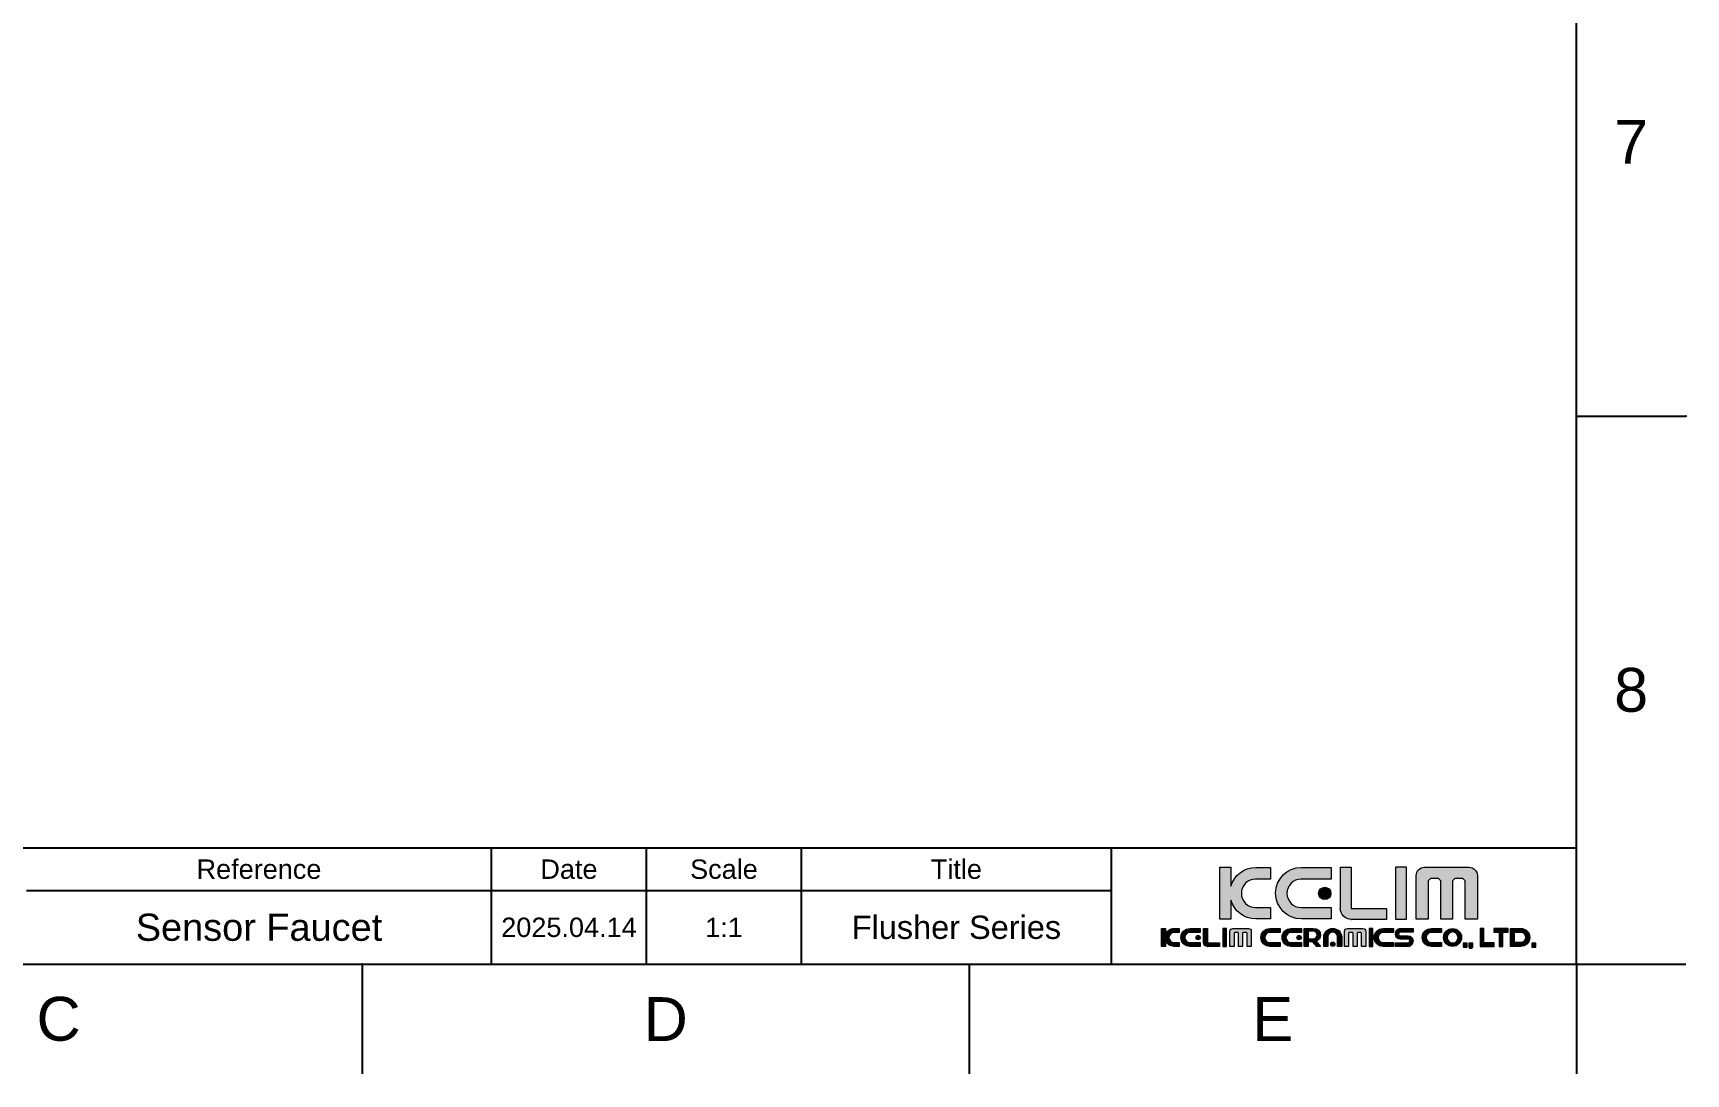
# Model space of a CAD drawing. Header units: millimetres. Extents: x 1613 to 2033, y 365 to 959.
# Drawn here: x 1820 to 2033.3, y 365.3 to 499.6 of the extents above; entities that cross this region are included whole.
import ezdxf

# ---------------------------------------------------------------- set-up
doc = ezdxf.new("R2010")
doc.units = ezdxf.units.MM
doc.header["$LTSCALE"] = 0.1
doc.layers.add('FORM', color=7, linetype='Continuous')
doc.layers.add('TEXT', color=2, linetype='Continuous')
doc.styles.get("Standard").update_dxf_attribs({"font": 'arial.ttf'})

msp = doc.modelspace()

# ---------------------------------------------------------------- hatches: boundary and pattern name
at = {"layer": 'TEXT'}
h = msp.add_hatch(color=2, dxfattribs=at)
h.dxf.hatch_style = 2
edge = h.paths.add_edge_path()
edge.add_spline(control_points=[(1979.65, 386.78), (1979.65, 386.78), (1977.72, 386.78), (1977.72, 386.78), (1976.706, 386.78), (1975.888, 387.598), (1975.888, 388.61), (1975.888, 389.625), (1976.706, 390.443), (1977.72, 390.443), (1977.72, 390.443), (1979.65, 390.443), (1979.65, 390.443), (1979.65, 390.443), (1979.65, 391.956), (1979.65, 391.956), (1979.65, 391.956), (1977.743, 391.956), (1977.743, 391.956), (1976.216, 391.956), (1974.936, 390.934), (1974.545, 389.534), (1974.545, 389.534), (1974.545, 392.004), (1974.545, 392.004), (1974.545, 392.004), (1973.133, 392.004), (1973.133, 392.004), (1973.133, 392.004), (1973.133, 385.266), (1973.133, 385.266), (1973.133, 385.266), (1974.545, 385.266), (1974.545, 385.266), (1974.545, 385.266), (1974.545, 387.738), (1974.545, 387.738), (1974.936, 386.34), (1976.216, 385.313), (1977.743, 385.313), (1977.743, 385.313), (1979.65, 385.313), (1979.65, 385.313), (1979.65, 385.313), (1979.65, 386.78), (1979.65, 386.78)], knot_values=[0, 0, 0, 0, 1, 1, 1, 2, 2, 2, 3, 3, 3, 4, 4, 4, 5, 5, 5, 6, 6, 6, 7, 7, 7, 8, 8, 8, 9, 9, 9, 10, 10, 10, 11, 11, 11, 12, 12, 12, 13, 13, 13, 14, 14, 14, 15, 15, 15, 15], degree=3, periodic=0)
h = msp.add_hatch(color=256, dxfattribs=at)
h.dxf.hatch_style = 2
edge = h.paths.add_edge_path()
edge.add_spline(control_points=[(1983.632, 385.313), (1983.632, 385.313), (1987.472, 385.313), (1987.472, 385.313), (1987.472, 385.313), (1987.472, 386.78), (1987.472, 386.78), (1987.472, 386.78), (1983.608, 386.78), (1983.608, 386.78), (1982.595, 386.78), (1981.778, 387.598), (1981.778, 388.61), (1981.778, 389.625), (1982.595, 390.443), (1983.608, 390.443), (1983.608, 390.443), (1987.472, 390.443), (1987.472, 390.443), (1987.472, 390.443), (1987.472, 391.956), (1987.472, 391.956), (1987.472, 391.956), (1983.632, 391.956), (1983.632, 391.956), (1981.796, 391.956), (1980.311, 390.474), (1980.311, 388.635), (1980.311, 386.802), (1981.796, 385.313), (1983.632, 385.313)], knot_values=[0, 0, 0, 0, 1, 1, 1, 2, 2, 2, 3, 3, 3, 4, 4, 4, 5, 5, 5, 6, 6, 6, 7, 7, 7, 8, 8, 8, 9, 9, 9, 10, 10, 10, 10], degree=3, periodic=0)
h = msp.add_hatch(color=2, dxfattribs=at)
h.dxf.hatch_style = 2
edge = h.paths.add_edge_path()
edge.add_spline(control_points=[(1990.076, 385.262), (1990.076, 385.262), (1994.616, 385.262), (1994.616, 385.262), (1994.616, 385.262), (1994.616, 386.675), (1994.616, 386.675), (1994.616, 386.675), (1990.087, 386.675), (1990.087, 386.675), (1990.087, 386.675), (1990.081, 386.66), (1990.081, 386.66), (1990.081, 386.66), (1990.081, 392.004), (1990.081, 392.004), (1990.081, 392.004), (1988.667, 392.004), (1988.667, 392.004), (1988.667, 392.004), (1988.667, 386.675), (1988.667, 386.675), (1988.667, 386.675), (1988.662, 386.681), (1988.662, 386.681), (1988.662, 385.896), (1989.298, 385.256), (1990.087, 385.256), (1990.087, 385.256), (1990.076, 385.262), (1990.076, 385.262)], knot_values=[0, 0, 0, 0, 1, 1, 1, 2, 2, 2, 3, 3, 3, 4, 4, 4, 5, 5, 5, 6, 6, 6, 7, 7, 7, 8, 8, 8, 9, 9, 9, 10, 10, 10, 10], degree=3, periodic=0)
h = msp.add_hatch(color=2, dxfattribs=at)
h.dxf.hatch_style = 2
h.paths.add_polyline_path([(1997.206, 392.004), (1995.793, 392.004), (1995.793, 385.266), (1997.206, 385.266)])
h = msp.add_hatch(color=2, dxfattribs=at)
h.dxf.hatch_style = 2
edge = h.paths.add_edge_path()
edge.add_spline(control_points=[(2005.28, 391.972), (2005.28, 391.972), (1999.528, 391.972), (1999.528, 391.972), (1998.936, 391.972), (1998.457, 391.496), (1998.457, 390.909), (1998.457, 390.909), (1998.457, 385.277), (1998.457, 385.277), (1998.457, 385.277), (1999.985, 385.277), (1999.985, 385.277), (1999.985, 385.277), (1999.985, 390.211), (1999.985, 390.211), (1999.985, 390.211), (2000.303, 390.532), (2000.303, 390.532), (2000.303, 390.532), (2001.328, 390.532), (2001.328, 390.532), (2001.328, 390.532), (2001.647, 390.211), (2001.647, 390.211), (2001.647, 390.211), (2001.647, 385.277), (2001.647, 385.277), (2001.647, 385.277), (2003.124, 385.277), (2003.124, 385.277), (2003.124, 385.277), (2003.124, 390.211), (2003.124, 390.211), (2003.124, 390.211), (2003.447, 390.532), (2003.447, 390.532), (2003.447, 390.532), (2004.468, 390.532), (2004.468, 390.532), (2004.468, 390.532), (2004.785, 390.211), (2004.785, 390.211), (2004.785, 390.211), (2004.785, 385.277), (2004.785, 385.277), (2004.785, 385.277), (2006.351, 385.277), (2006.351, 385.277), (2006.351, 385.277), (2006.351, 390.909), (2006.351, 390.909), (2006.351, 391.496), (2005.87, 391.972), (2005.28, 391.972)], knot_values=[0, 0, 0, 0, 1, 1, 1, 2, 2, 2, 3, 3, 3, 4, 4, 4, 5, 5, 5, 6, 6, 6, 7, 7, 7, 8, 8, 8, 9, 9, 9, 10, 10, 10, 11, 11, 11, 12, 12, 12, 13, 13, 13, 14, 14, 14, 15, 15, 15, 16, 16, 16, 17, 17, 17, 18, 18, 18, 18], degree=3, periodic=0)
h = msp.add_hatch(color=2, dxfattribs=at)
h.dxf.hatch_style = 2
edge = h.paths.add_edge_path()
edge.add_spline(control_points=[(1985.854, 388.61), (1985.854, 388.169), (1986.21, 387.807), (1986.653, 387.807), (1987.095, 387.807), (1987.454, 388.169), (1987.454, 388.61), (1987.454, 389.054), (1987.095, 389.41), (1986.653, 389.41), (1986.21, 389.41), (1985.854, 389.054), (1985.854, 388.61)], knot_values=[0, 0, 0, 0, 1, 1, 1, 2, 2, 2, 3, 3, 3, 4, 4, 4, 4], degree=3, periodic=0)
h = msp.add_hatch(color=2, dxfattribs=at)
h.dxf.hatch_style = 2
edge = h.paths.add_edge_path()
edge.add_spline(control_points=[(1966.082, 383.235), (1966.082, 383.235), (1966.082, 384.099), (1966.082, 384.099), (1966.082, 384.099), (1965.59, 384.099), (1965.59, 384.099), (1965.59, 384.099), (1965.59, 381.75), (1965.59, 381.75), (1965.59, 381.75), (1966.082, 381.75), (1966.082, 381.75), (1966.082, 381.75), (1966.082, 382.615), (1966.082, 382.615), (1966.218, 382.126), (1966.664, 381.766), (1967.198, 381.766), (1967.198, 381.766), (1967.863, 381.766), (1967.863, 381.766), (1967.863, 381.766), (1967.863, 382.277), (1967.863, 382.277), (1967.863, 382.277), (1967.19, 382.277), (1967.19, 382.277), (1966.836, 382.277), (1966.551, 382.563), (1966.551, 382.915), (1966.551, 383.27), (1966.836, 383.555), (1967.19, 383.555), (1967.19, 383.555), (1967.863, 383.555), (1967.863, 383.555), (1967.863, 383.555), (1967.863, 384.083), (1967.863, 384.083), (1967.863, 384.083), (1967.198, 384.083), (1967.198, 384.083), (1966.664, 384.083), (1966.218, 383.724), (1966.082, 383.235)], knot_values=[0, 0, 0, 0, 1, 1, 1, 2, 2, 2, 3, 3, 3, 4, 4, 4, 5, 5, 5, 6, 6, 6, 7, 7, 7, 8, 8, 8, 9, 9, 9, 10, 10, 10, 11, 11, 11, 12, 12, 12, 13, 13, 13, 14, 14, 14, 15, 15, 15, 15], degree=3, periodic=0)
h = msp.add_hatch(color=2, dxfattribs=at)
h.dxf.hatch_style = 2
edge = h.paths.add_edge_path()
edge.add_spline(control_points=[(1968.093, 382.925), (1968.093, 382.286), (1968.611, 381.766), (1969.252, 381.766), (1969.252, 381.766), (1970.591, 381.766), (1970.591, 381.766), (1970.591, 381.766), (1970.591, 382.277), (1970.591, 382.277), (1970.591, 382.277), (1969.243, 382.277), (1969.243, 382.277), (1968.89, 382.277), (1968.605, 382.563), (1968.605, 382.915), (1968.605, 383.27), (1968.89, 383.555), (1969.243, 383.555), (1969.243, 383.555), (1970.591, 383.555), (1970.591, 383.555), (1970.591, 383.555), (1970.591, 384.083), (1970.591, 384.083), (1970.591, 384.083), (1969.252, 384.083), (1969.252, 384.083), (1968.611, 384.083), (1968.093, 383.566), (1968.093, 382.925)], knot_values=[0, 0, 0, 0, 1, 1, 1, 2, 2, 2, 3, 3, 3, 4, 4, 4, 5, 5, 5, 6, 6, 6, 7, 7, 7, 8, 8, 8, 9, 9, 9, 10, 10, 10, 10], degree=3, periodic=0)
h = msp.add_hatch(color=2, dxfattribs=at)
h.dxf.hatch_style = 2
edge = h.paths.add_edge_path()
edge.add_spline(control_points=[(1971.501, 382.236), (1971.501, 382.236), (1971.501, 384.099), (1971.501, 384.099), (1971.501, 384.099), (1971.008, 384.099), (1971.008, 384.099), (1971.008, 384.099), (1971.008, 382.241), (1971.008, 382.241), (1971.008, 382.241), (1971.006, 382.243), (1971.006, 382.243), (1971.006, 381.969), (1971.228, 381.746), (1971.503, 381.746), (1971.503, 381.746), (1971.499, 381.748), (1971.499, 381.748), (1971.499, 381.748), (1973.082, 381.748), (1973.082, 381.748), (1973.082, 381.748), (1973.082, 382.241), (1973.082, 382.241), (1973.082, 382.241), (1971.503, 382.241), (1971.503, 382.241), (1971.503, 382.241), (1971.501, 382.236), (1971.501, 382.236)], knot_values=[0, 0, 0, 0, 1, 1, 1, 2, 2, 2, 3, 3, 3, 4, 4, 4, 5, 5, 5, 6, 6, 6, 7, 7, 7, 8, 8, 8, 9, 9, 9, 10, 10, 10, 10], degree=3, periodic=0)
h = msp.add_hatch(color=2, dxfattribs=at)
h.dxf.hatch_style = 2
h.paths.add_polyline_path([(1973.493, 381.75), (1973.986, 381.75), (1973.986, 384.099), (1973.493, 384.099)])
h = msp.add_hatch(color=2, dxfattribs=at)
h.dxf.hatch_style = 2
edge = h.paths.add_edge_path()
edge.add_spline(control_points=[(1976.802, 384.089), (1976.802, 384.089), (1974.795, 384.089), (1974.795, 384.089), (1974.589, 384.089), (1974.422, 383.922), (1974.422, 383.718), (1974.422, 383.718), (1974.422, 381.753), (1974.422, 381.753), (1974.422, 381.753), (1974.955, 381.753), (1974.955, 381.753), (1974.955, 381.753), (1974.955, 383.475), (1974.955, 383.475), (1974.955, 383.475), (1975.066, 383.586), (1975.066, 383.586), (1975.066, 383.586), (1975.424, 383.586), (1975.424, 383.586), (1975.424, 383.586), (1975.535, 383.475), (1975.535, 383.475), (1975.535, 383.475), (1975.535, 381.753), (1975.535, 381.753), (1975.535, 381.753), (1976.05, 381.753), (1976.05, 381.753), (1976.05, 381.753), (1976.05, 383.475), (1976.05, 383.475), (1976.05, 383.475), (1976.163, 383.586), (1976.163, 383.586), (1976.163, 383.586), (1976.518, 383.586), (1976.518, 383.586), (1976.518, 383.586), (1976.629, 383.475), (1976.629, 383.475), (1976.629, 383.475), (1976.629, 381.753), (1976.629, 381.753), (1976.629, 381.753), (1977.176, 381.753), (1977.176, 381.753), (1977.176, 381.753), (1977.176, 383.718), (1977.176, 383.718), (1977.176, 383.922), (1977.007, 384.089), (1976.802, 384.089)], knot_values=[0, 0, 0, 0, 1, 1, 1, 2, 2, 2, 3, 3, 3, 4, 4, 4, 5, 5, 5, 6, 6, 6, 7, 7, 7, 8, 8, 8, 9, 9, 9, 10, 10, 10, 11, 11, 11, 12, 12, 12, 13, 13, 13, 14, 14, 14, 15, 15, 15, 16, 16, 16, 17, 17, 17, 18, 18, 18, 18], degree=3, periodic=0)
h = msp.add_hatch(color=2, dxfattribs=at)
h.dxf.hatch_style = 2
edge = h.paths.add_edge_path()
edge.add_spline(control_points=[(1978.407, 382.925), (1978.407, 382.286), (1978.925, 381.766), (1979.565, 381.766), (1979.565, 381.766), (1980.905, 381.766), (1980.905, 381.766), (1980.905, 381.766), (1980.905, 382.277), (1980.905, 382.277), (1980.905, 382.277), (1979.557, 382.277), (1979.557, 382.277), (1979.204, 382.277), (1978.918, 382.563), (1978.918, 382.915), (1978.918, 383.27), (1979.204, 383.555), (1979.557, 383.555), (1979.557, 383.555), (1980.905, 383.555), (1980.905, 383.555), (1980.905, 383.555), (1980.905, 384.083), (1980.905, 384.083), (1980.905, 384.083), (1979.565, 384.083), (1979.565, 384.083), (1978.925, 384.083), (1978.407, 383.566), (1978.407, 382.925)], knot_values=[0, 0, 0, 0, 1, 1, 1, 2, 2, 2, 3, 3, 3, 4, 4, 4, 5, 5, 5, 6, 6, 6, 7, 7, 7, 8, 8, 8, 9, 9, 9, 10, 10, 10, 10], degree=3, periodic=0)
h = msp.add_hatch(color=2, dxfattribs=at)
h.dxf.hatch_style = 2
edge = h.paths.add_edge_path()
edge.add_spline(control_points=[(1981.136, 382.925), (1981.136, 382.286), (1981.653, 381.766), (1982.294, 381.766), (1982.294, 381.766), (1983.633, 381.766), (1983.633, 381.766), (1983.633, 381.766), (1983.633, 382.277), (1983.633, 382.277), (1983.633, 382.277), (1982.285, 382.277), (1982.285, 382.277), (1981.932, 382.277), (1981.647, 382.563), (1981.647, 382.915), (1981.647, 383.27), (1981.932, 383.555), (1982.285, 383.555), (1982.285, 383.555), (1983.633, 383.555), (1983.633, 383.555), (1983.633, 383.555), (1983.633, 384.083), (1983.633, 384.083), (1983.633, 384.083), (1982.294, 384.083), (1982.294, 384.083), (1981.653, 384.083), (1981.136, 383.566), (1981.136, 382.925)], knot_values=[0, 0, 0, 0, 1, 1, 1, 2, 2, 2, 3, 3, 3, 4, 4, 4, 5, 5, 5, 6, 6, 6, 7, 7, 7, 8, 8, 8, 9, 9, 9, 10, 10, 10, 10], degree=3, periodic=0)
h = msp.add_hatch(color=2, dxfattribs=at)
h.dxf.hatch_style = 2
edge = h.paths.add_edge_path()
edge.add_spline(control_points=[(1986.122, 383.234), (1986.122, 383.711), (1985.684, 384.099), (1985.143, 384.099), (1985.143, 384.099), (1984.504, 384.099), (1984.504, 384.099), (1984.504, 384.099), (1984.011, 384.099), (1984.011, 384.099), (1984.011, 384.099), (1984.011, 383.717), (1984.011, 383.717), (1984.011, 383.717), (1984.011, 382.762), (1984.011, 382.762), (1984.011, 382.762), (1984.011, 382.368), (1984.011, 382.368), (1984.011, 382.368), (1984.011, 381.75), (1984.011, 381.75), (1984.011, 381.75), (1984.504, 381.75), (1984.504, 381.75), (1984.504, 381.75), (1984.504, 382.368), (1984.504, 382.368), (1984.504, 382.368), (1985.104, 382.368), (1985.104, 382.368), (1985.104, 382.368), (1985.628, 381.75), (1985.628, 381.75), (1985.628, 381.75), (1986.121, 381.75), (1986.121, 381.75), (1986.121, 381.75), (1985.535, 382.44), (1985.535, 382.44), (1985.881, 382.574), (1986.122, 382.878), (1986.122, 383.234)], knot_values=[0, 0, 0, 0, 1, 1, 1, 2, 2, 2, 3, 3, 3, 4, 4, 4, 5, 5, 5, 6, 6, 6, 7, 7, 7, 8, 8, 8, 9, 9, 9, 10, 10, 10, 11, 11, 11, 12, 12, 12, 13, 13, 13, 14, 14, 14, 14], degree=3, periodic=0)
edge = h.paths.add_edge_path()
edge.add_spline(control_points=[(1985.151, 382.762), (1985.151, 382.762), (1984.504, 382.762), (1984.504, 382.762), (1984.504, 382.762), (1984.504, 383.717), (1984.504, 383.717), (1984.504, 383.717), (1985.151, 383.717), (1985.151, 383.717), (1985.449, 383.717), (1985.69, 383.504), (1985.69, 383.24), (1985.69, 382.976), (1985.449, 382.762), (1985.151, 382.762)], knot_values=[0, 0, 0, 0, 1, 1, 1, 2, 2, 2, 3, 3, 3, 4, 4, 4, 5, 5, 5, 5], degree=3, periodic=0)
h = msp.add_hatch(color=2, dxfattribs=at)
h.dxf.hatch_style = 2
edge = h.paths.add_edge_path()
edge.add_spline(control_points=[(1987.677, 384.083), (1987.038, 384.083), (1986.519, 383.603), (1986.519, 383.009), (1986.519, 383.009), (1986.519, 381.766), (1986.519, 381.766), (1986.519, 381.766), (1987.03, 381.766), (1987.03, 381.766), (1987.03, 381.766), (1987.03, 383.017), (1987.03, 383.017), (1987.03, 383.344), (1987.315, 383.609), (1987.668, 383.609), (1988.023, 383.609), (1988.308, 383.344), (1988.308, 383.017), (1988.308, 383.017), (1988.308, 381.766), (1988.308, 381.766), (1988.308, 381.766), (1988.836, 381.766), (1988.836, 381.766), (1988.836, 381.766), (1988.836, 383.009), (1988.836, 383.009), (1988.836, 383.603), (1988.319, 384.083), (1987.677, 384.083)], knot_values=[0, 0, 0, 0, 1, 1, 1, 2, 2, 2, 3, 3, 3, 4, 4, 4, 5, 5, 5, 6, 6, 6, 7, 7, 7, 8, 8, 8, 9, 9, 9, 10, 10, 10, 10], degree=3, periodic=0)
h = msp.add_hatch(color=2, dxfattribs=at)
h.dxf.hatch_style = 2
edge = h.paths.add_edge_path()
edge.add_spline(control_points=[(1991.576, 384.089), (1991.576, 384.089), (1989.57, 384.089), (1989.57, 384.089), (1989.364, 384.089), (1989.197, 383.922), (1989.197, 383.718), (1989.197, 383.718), (1989.197, 381.753), (1989.197, 381.753), (1989.197, 381.753), (1989.73, 381.753), (1989.73, 381.753), (1989.73, 381.753), (1989.73, 383.475), (1989.73, 383.475), (1989.73, 383.475), (1989.841, 383.586), (1989.841, 383.586), (1989.841, 383.586), (1990.198, 383.586), (1990.198, 383.586), (1990.198, 383.586), (1990.309, 383.475), (1990.309, 383.475), (1990.309, 383.475), (1990.309, 381.753), (1990.309, 381.753), (1990.309, 381.753), (1990.825, 381.753), (1990.825, 381.753), (1990.825, 381.753), (1990.825, 383.475), (1990.825, 383.475), (1990.825, 383.475), (1990.937, 383.586), (1990.937, 383.586), (1990.937, 383.586), (1991.293, 383.586), (1991.293, 383.586), (1991.293, 383.586), (1991.404, 383.475), (1991.404, 383.475), (1991.404, 383.475), (1991.404, 381.753), (1991.404, 381.753), (1991.404, 381.753), (1991.95, 381.753), (1991.95, 381.753), (1991.95, 381.753), (1991.95, 383.718), (1991.95, 383.718), (1991.95, 383.922), (1991.782, 384.089), (1991.576, 384.089)], knot_values=[0, 0, 0, 0, 1, 1, 1, 2, 2, 2, 3, 3, 3, 4, 4, 4, 5, 5, 5, 6, 6, 6, 7, 7, 7, 8, 8, 8, 9, 9, 9, 10, 10, 10, 11, 11, 11, 12, 12, 12, 13, 13, 13, 14, 14, 14, 15, 15, 15, 16, 16, 16, 17, 17, 17, 18, 18, 18, 18], degree=3, periodic=0)
h = msp.add_hatch(color=2, dxfattribs=at)
h.dxf.hatch_style = 2
h.paths.add_polyline_path([(1992.381, 381.75), (1992.874, 381.75), (1992.874, 384.099), (1992.381, 384.099)])
h = msp.add_hatch(color=2, dxfattribs=at)
h.dxf.hatch_style = 2
edge = h.paths.add_edge_path()
edge.add_spline(control_points=[(1993.018, 382.925), (1993.018, 382.286), (1993.536, 381.766), (1994.176, 381.766), (1994.176, 381.766), (1995.516, 381.766), (1995.516, 381.766), (1995.516, 381.766), (1995.516, 382.277), (1995.516, 382.277), (1995.516, 382.277), (1994.168, 382.277), (1994.168, 382.277), (1993.815, 382.277), (1993.529, 382.563), (1993.529, 382.915), (1993.529, 383.27), (1993.815, 383.555), (1994.168, 383.555), (1994.168, 383.555), (1995.516, 383.555), (1995.516, 383.555), (1995.516, 383.555), (1995.516, 384.083), (1995.516, 384.083), (1995.516, 384.083), (1994.176, 384.083), (1994.176, 384.083), (1993.536, 384.083), (1993.018, 383.566), (1993.018, 382.925)], knot_values=[0, 0, 0, 0, 1, 1, 1, 2, 2, 2, 3, 3, 3, 4, 4, 4, 5, 5, 5, 6, 6, 6, 7, 7, 7, 8, 8, 8, 9, 9, 9, 10, 10, 10, 10], degree=3, periodic=0)
h = msp.add_hatch(color=2, dxfattribs=at)
h.dxf.hatch_style = 2
edge = h.paths.add_edge_path()
edge.add_spline(control_points=[(1995.764, 383.367), (1995.764, 382.65), (1996.493, 382.711), (1996.493, 382.711), (1996.493, 382.711), (1996.512, 382.711), (1996.512, 382.711), (1996.512, 382.711), (1997.298, 382.711), (1997.298, 382.711), (1997.298, 382.711), (1997.439, 382.711), (1997.439, 382.711), (1997.439, 382.711), (1997.63, 382.68), (1997.63, 382.496), (1997.63, 382.312), (1997.506, 382.241), (1997.439, 382.241), (1997.439, 382.241), (1995.764, 382.241), (1995.764, 382.241), (1995.764, 382.241), (1995.764, 381.767), (1995.764, 381.767), (1995.764, 381.767), (1997.428, 381.767), (1997.428, 381.767), (1997.428, 381.767), (1998.047, 381.766), (1998.047, 382.484), (1998.047, 383.202), (1997.317, 383.14), (1997.317, 383.14), (1997.317, 383.14), (1997.298, 383.14), (1997.298, 383.14), (1997.298, 383.14), (1996.512, 383.14), (1996.512, 383.14), (1996.512, 383.14), (1996.37, 383.14), (1996.37, 383.14), (1996.37, 383.14), (1996.18, 383.17), (1996.18, 383.354), (1996.18, 383.538), (1996.304, 383.609), (1996.371, 383.609), (1996.371, 383.609), (1998.047, 383.609), (1998.047, 383.609), (1998.047, 383.609), (1998.047, 384.083), (1998.047, 384.083), (1998.047, 384.083), (1996.382, 384.083), (1996.382, 384.083), (1996.382, 384.083), (1995.764, 384.084), (1995.764, 383.367)], knot_values=[0, 0, 0, 0, 1, 1, 1, 2, 2, 2, 3, 3, 3, 4, 4, 4, 5, 5, 5, 6, 6, 6, 7, 7, 7, 8, 8, 8, 9, 9, 9, 10, 10, 10, 11, 11, 11, 12, 12, 12, 13, 13, 13, 14, 14, 14, 15, 15, 15, 16, 16, 16, 17, 17, 17, 18, 18, 18, 19, 19, 19, 20, 20, 20, 20], degree=3, periodic=0)
h = msp.add_hatch(color=2, dxfattribs=at)
h.dxf.hatch_style = 2
edge = h.paths.add_edge_path()
edge.add_spline(control_points=[(1999.239, 382.925), (1999.239, 382.286), (1999.756, 381.766), (2000.397, 381.766), (2000.397, 381.766), (2001.736, 381.766), (2001.736, 381.766), (2001.736, 381.766), (2001.736, 382.277), (2001.736, 382.277), (2001.736, 382.277), (2000.389, 382.277), (2000.389, 382.277), (2000.035, 382.277), (1999.75, 382.563), (1999.75, 382.915), (1999.75, 383.27), (2000.035, 383.555), (2000.389, 383.555), (2000.389, 383.555), (2001.736, 383.555), (2001.736, 383.555), (2001.736, 383.555), (2001.736, 384.083), (2001.736, 384.083), (2001.736, 384.083), (2000.397, 384.083), (2000.397, 384.083), (1999.756, 384.083), (1999.239, 383.566), (1999.239, 382.925)], knot_values=[0, 0, 0, 0, 1, 1, 1, 2, 2, 2, 3, 3, 3, 4, 4, 4, 5, 5, 5, 6, 6, 6, 7, 7, 7, 8, 8, 8, 9, 9, 9, 10, 10, 10, 10], degree=3, periodic=0)
h = msp.add_hatch(color=2, dxfattribs=at)
h.dxf.hatch_style = 2
edge = h.paths.add_edge_path()
edge.add_spline(control_points=[(2003.151, 384.083), (2002.511, 384.083), (2001.992, 383.565), (2001.992, 382.925), (2001.992, 382.286), (2002.511, 381.767), (2003.151, 381.767), (2003.79, 381.767), (2004.309, 382.286), (2004.309, 382.925), (2004.309, 383.565), (2003.79, 384.083), (2003.151, 384.083)], knot_values=[0, 0, 0, 0, 1, 1, 1, 2, 2, 2, 3, 3, 3, 4, 4, 4, 4], degree=3, periodic=0)
edge = h.paths.add_edge_path()
edge.add_spline(control_points=[(2003.151, 382.217), (2002.76, 382.217), (2002.442, 382.535), (2002.442, 382.925), (2002.442, 383.317), (2002.76, 383.633), (2003.151, 383.633), (2003.542, 383.633), (2003.858, 383.317), (2003.858, 382.925), (2003.858, 382.535), (2003.542, 382.217), (2003.151, 382.217)], knot_values=[0, 0, 0, 0, 1, 1, 1, 2, 2, 2, 3, 3, 3, 4, 4, 4, 4], degree=3, periodic=0)
h = msp.add_hatch(color=2, dxfattribs=at)
h.dxf.hatch_style = 2
h.paths.add_polyline_path([(2007.198, 384.099), (2006.705, 384.099), (2006.705, 382.243), (2006.705, 381.75), (2007.198, 381.75), (2008.523, 381.75), (2008.523, 382.243), (2007.198, 382.243)])
h = msp.add_hatch(color=2, dxfattribs=at)
h.dxf.hatch_style = 2
h.paths.add_polyline_path([(2009.144, 384.099), (2008.482, 384.099), (2008.482, 383.606), (2009.144, 383.606), (2009.144, 381.75), (2009.637, 381.75), (2009.637, 383.606), (2010.3, 383.606), (2010.3, 384.099), (2009.637, 384.099)])
h = msp.add_hatch(color=2, dxfattribs=at)
h.dxf.hatch_style = 2
edge = h.paths.add_edge_path()
edge.add_spline(control_points=[(2011.955, 384.091), (2011.955, 384.091), (2010.616, 384.091), (2010.616, 384.091), (2010.616, 384.091), (2010.616, 381.774), (2010.616, 381.774), (2010.616, 381.774), (2011.955, 381.774), (2011.955, 381.774), (2012.596, 381.774), (2013.114, 382.292), (2013.114, 382.933), (2013.114, 383.572), (2012.596, 384.091), (2011.955, 384.091)], knot_values=[0, 0, 0, 0, 1, 1, 1, 2, 2, 2, 3, 3, 3, 4, 4, 4, 5, 5, 5, 5], degree=3, periodic=0)
edge = h.paths.add_edge_path()
edge.add_spline(control_points=[(2011.964, 382.303), (2011.964, 382.303), (2011.109, 382.303), (2011.109, 382.303), (2011.109, 382.303), (2011.109, 383.58), (2011.109, 383.58), (2011.109, 383.58), (2011.964, 383.58), (2011.964, 383.58), (2012.317, 383.58), (2012.602, 383.295), (2012.602, 382.942), (2012.602, 382.588), (2012.317, 382.303), (2011.964, 382.303)], knot_values=[0, 0, 0, 0, 1, 1, 1, 2, 2, 2, 3, 3, 3, 4, 4, 4, 5, 5, 5, 5], degree=3, periodic=0)
h = msp.add_hatch(color=2, dxfattribs=at)
h.dxf.hatch_style = 2
edge = h.paths.add_edge_path()
edge.add_spline(control_points=[(1970.027, 382.915), (1970.027, 382.762), (1970.151, 382.636), (1970.305, 382.636), (1970.46, 382.636), (1970.585, 382.762), (1970.585, 382.915), (1970.585, 383.07), (1970.46, 383.195), (1970.305, 383.195), (1970.151, 383.195), (1970.027, 383.07), (1970.027, 382.915)], knot_values=[0, 0, 0, 0, 1, 1, 1, 2, 2, 2, 3, 3, 3, 4, 4, 4, 4], degree=3, periodic=0)
h = msp.add_hatch(color=2, dxfattribs=at)
h.dxf.hatch_style = 2
edge = h.paths.add_edge_path()
edge.add_spline(control_points=[(1983.069, 382.915), (1983.069, 382.762), (1983.193, 382.636), (1983.347, 382.636), (1983.501, 382.636), (1983.626, 382.762), (1983.626, 382.915), (1983.626, 383.07), (1983.501, 383.195), (1983.347, 383.195), (1983.193, 383.195), (1983.069, 383.07), (1983.069, 382.915)], knot_values=[0, 0, 0, 0, 1, 1, 1, 2, 2, 2, 3, 3, 3, 4, 4, 4, 4], degree=3, periodic=0)
h = msp.add_hatch(color=2, dxfattribs=at)
h.dxf.hatch_style = 2
edge = h.paths.add_edge_path()
edge.add_spline(control_points=[(1987.685, 382.342), (1987.531, 382.342), (1987.407, 382.218), (1987.407, 382.063), (1987.407, 381.91), (1987.531, 381.783), (1987.685, 381.783), (1987.84, 381.783), (1987.965, 381.91), (1987.965, 382.063), (1987.965, 382.218), (1987.84, 382.342), (1987.685, 382.342)], knot_values=[0, 0, 0, 0, 1, 1, 1, 2, 2, 2, 3, 3, 3, 4, 4, 4, 4], degree=3, periodic=0)
h = msp.add_hatch(color=2, dxfattribs=at)
h.dxf.hatch_style = 2
h.paths.add_polyline_path([(2004.501, 381.676), (2005.013, 381.676), (2005.013, 382.188), (2004.501, 382.188)])
h = msp.add_hatch(color=2, dxfattribs=at)
h.dxf.hatch_style = 2
h.paths.add_polyline_path([(2005.248, 381.676), (2005.452, 381.676), (2005.309, 381.553), (2005.616, 381.553), (2005.76, 381.676), (2005.76, 382.188), (2005.248, 382.188)])
h = msp.add_hatch(color=2, dxfattribs=at)
h.dxf.hatch_style = 2
h.paths.add_polyline_path([(2013.382, 381.676), (2013.894, 381.676), (2013.894, 382.188), (2013.382, 382.188)])

# ---------------------------------------------------------------- linework, layer by layer
for p, q in [((2019.12, 379.468), (2019.12, 945.125)), ((2019.12, 450.175), (2033.262, 450.175)), ((1627.403, 379.468), (2019.12, 379.468)), ((1862.433, 379.468), (1862.433, 365.327)), ((1940.777, 379.468), (1940.777, 365.327)), ((2019.12, 379.468), (2019.12, 365.327)), ((2019.12, 379.468), (2033.262, 379.468))]:
    msp.add_line(p, q)
for p in [(2033.262, 450.175), (1862.433, 379.468)]:
    msp.add_point(p)
at = {"layer": 'FORM'}
for p, q in [((1748.62, 394.468), (2019.12, 394.468)), ((1879.12, 379.468), (1879.12, 394.468)), ((1879.12, 379.468), (1879.12, 394.468)), ((1879.12, 379.468), (1879.12, 394.468)), ((1899.12, 379.468), (1899.12, 394.468)), ((1919.12, 379.468), (1919.12, 394.468)), ((1959.12, 379.468), (1959.12, 394.468)), ((1819.12, 388.968), (1959.12, 388.968))]:
    msp.add_line(p, q, dxfattribs=at)
at = {"layer": 'TEXT', "lineweight": 0}
for points in [[(1997.206, 392.004), (1995.793, 392.004), (1995.793, 385.266), (1997.206, 385.266), (1997.206, 392.004)], [(1973.493, 381.75), (1973.986, 381.75), (1973.986, 384.099), (1973.493, 384.099), (1973.493, 381.75)], [(1992.381, 381.75), (1992.874, 381.75), (1992.874, 384.099), (1992.381, 384.099), (1992.381, 381.75)], [(2007.198, 384.099), (2006.705, 384.099), (2006.705, 382.243), (2006.705, 381.75), (2007.198, 381.75), (2008.523, 381.75), (2008.523, 382.243), (2007.198, 382.243), (2007.198, 384.099)], [(2009.144, 384.099), (2008.482, 384.099), (2008.482, 383.606), (2009.144, 383.606), (2009.144, 381.75), (2009.637, 381.75), (2009.637, 383.606), (2010.3, 383.606), (2010.3, 384.099), (2009.637, 384.099), (2009.144, 384.099)], [(2004.501, 381.676), (2005.013, 381.676), (2005.013, 382.188), (2004.501, 382.188), (2004.501, 381.676)], [(2005.248, 381.676), (2005.452, 381.676), (2005.309, 381.553), (2005.616, 381.553), (2005.76, 381.676), (2005.76, 382.188), (2005.248, 382.188), (2005.248, 381.676)], [(2013.382, 381.676), (2013.894, 381.676), (2013.894, 382.188), (2013.382, 382.188), (2013.382, 381.676)]]:
    msp.add_lwpolyline(points, dxfattribs=at)
for points, knots in [([(1979.65, 386.78), (1979.65, 386.78), (1977.72, 386.78), (1977.72, 386.78), (1976.706, 386.78), (1975.888, 387.598), (1975.888, 388.61), (1975.888, 389.625), (1976.706, 390.443), (1977.72, 390.443), (1977.72, 390.443), (1979.65, 390.443), (1979.65, 390.443), (1979.65, 390.443), (1979.65, 391.956), (1979.65, 391.956), (1979.65, 391.956), (1977.743, 391.956), (1977.743, 391.956), (1976.216, 391.956), (1974.936, 390.934), (1974.545, 389.534), (1974.545, 389.534), (1974.545, 392.004), (1974.545, 392.004), (1974.545, 392.004), (1973.133, 392.004), (1973.133, 392.004), (1973.133, 392.004), (1973.133, 385.266), (1973.133, 385.266), (1973.133, 385.266), (1974.545, 385.266), (1974.545, 385.266), (1974.545, 385.266), (1974.545, 387.738), (1974.545, 387.738), (1974.936, 386.34), (1976.216, 385.313), (1977.743, 385.313), (1977.743, 385.313), (1979.65, 385.313), (1979.65, 385.313), (1979.65, 385.313), (1979.65, 386.78), (1979.65, 386.78)], [0, 0, 0, 0, 1, 1, 1, 2, 2, 2, 3, 3, 3, 4, 4, 4, 5, 5, 5, 6, 6, 6, 7, 7, 7, 8, 8, 8, 9, 9, 9, 10, 10, 10, 11, 11, 11, 12, 12, 12, 13, 13, 13, 14, 14, 14, 15, 15, 15, 15]), ([(1983.632, 385.313), (1983.632, 385.313), (1987.472, 385.313), (1987.472, 385.313), (1987.472, 385.313), (1987.472, 386.78), (1987.472, 386.78), (1987.472, 386.78), (1983.608, 386.78), (1983.608, 386.78), (1982.595, 386.78), (1981.778, 387.598), (1981.778, 388.61), (1981.778, 389.625), (1982.595, 390.443), (1983.608, 390.443), (1983.608, 390.443), (1987.472, 390.443), (1987.472, 390.443), (1987.472, 390.443), (1987.472, 391.956), (1987.472, 391.956), (1987.472, 391.956), (1983.632, 391.956), (1983.632, 391.956), (1981.796, 391.956), (1980.311, 390.474), (1980.311, 388.635), (1980.311, 386.802), (1981.796, 385.313), (1983.632, 385.313)], [0, 0, 0, 0, 1, 1, 1, 2, 2, 2, 3, 3, 3, 4, 4, 4, 5, 5, 5, 6, 6, 6, 7, 7, 7, 8, 8, 8, 9, 9, 9, 10, 10, 10, 10]), ([(1990.076, 385.262), (1990.076, 385.262), (1994.616, 385.262), (1994.616, 385.262), (1994.616, 385.262), (1994.616, 386.675), (1994.616, 386.675), (1994.616, 386.675), (1990.087, 386.675), (1990.087, 386.675), (1990.087, 386.675), (1990.081, 386.66), (1990.081, 386.66), (1990.081, 386.66), (1990.081, 392.004), (1990.081, 392.004), (1990.081, 392.004), (1988.667, 392.004), (1988.667, 392.004), (1988.667, 392.004), (1988.667, 386.675), (1988.667, 386.675), (1988.667, 386.675), (1988.662, 386.681), (1988.662, 386.681), (1988.662, 385.896), (1989.298, 385.256), (1990.087, 385.256), (1990.087, 385.256), (1990.076, 385.262), (1990.076, 385.262)], [0, 0, 0, 0, 1, 1, 1, 2, 2, 2, 3, 3, 3, 4, 4, 4, 5, 5, 5, 6, 6, 6, 7, 7, 7, 8, 8, 8, 9, 9, 9, 10, 10, 10, 10]), ([(2005.28, 391.972), (2005.28, 391.972), (1999.528, 391.972), (1999.528, 391.972), (1998.936, 391.972), (1998.457, 391.496), (1998.457, 390.909), (1998.457, 390.909), (1998.457, 385.277), (1998.457, 385.277), (1998.457, 385.277), (1999.985, 385.277), (1999.985, 385.277), (1999.985, 385.277), (1999.985, 390.211), (1999.985, 390.211), (1999.985, 390.211), (2000.303, 390.532), (2000.303, 390.532), (2000.303, 390.532), (2001.328, 390.532), (2001.328, 390.532), (2001.328, 390.532), (2001.647, 390.211), (2001.647, 390.211), (2001.647, 390.211), (2001.647, 385.277), (2001.647, 385.277), (2001.647, 385.277), (2003.124, 385.277), (2003.124, 385.277), (2003.124, 385.277), (2003.124, 390.211), (2003.124, 390.211), (2003.124, 390.211), (2003.447, 390.532), (2003.447, 390.532), (2003.447, 390.532), (2004.468, 390.532), (2004.468, 390.532), (2004.468, 390.532), (2004.785, 390.211), (2004.785, 390.211), (2004.785, 390.211), (2004.785, 385.277), (2004.785, 385.277), (2004.785, 385.277), (2006.351, 385.277), (2006.351, 385.277), (2006.351, 385.277), (2006.351, 390.909), (2006.351, 390.909), (2006.351, 391.496), (2005.87, 391.972), (2005.28, 391.972)], [0, 0, 0, 0, 1, 1, 1, 2, 2, 2, 3, 3, 3, 4, 4, 4, 5, 5, 5, 6, 6, 6, 7, 7, 7, 8, 8, 8, 9, 9, 9, 10, 10, 10, 11, 11, 11, 12, 12, 12, 13, 13, 13, 14, 14, 14, 15, 15, 15, 16, 16, 16, 17, 17, 17, 18, 18, 18, 18]), ([(1985.854, 388.61), (1985.854, 388.169), (1986.21, 387.807), (1986.653, 387.807), (1987.095, 387.807), (1987.454, 388.169), (1987.454, 388.61), (1987.454, 389.054), (1987.095, 389.41), (1986.653, 389.41), (1986.21, 389.41), (1985.854, 389.054), (1985.854, 388.61)], [0, 0, 0, 0, 1, 1, 1, 2, 2, 2, 3, 3, 3, 4, 4, 4, 4]), ([(1966.082, 383.235), (1966.082, 383.235), (1966.082, 384.099), (1966.082, 384.099), (1966.082, 384.099), (1965.59, 384.099), (1965.59, 384.099), (1965.59, 384.099), (1965.59, 381.75), (1965.59, 381.75), (1965.59, 381.75), (1966.082, 381.75), (1966.082, 381.75), (1966.082, 381.75), (1966.082, 382.615), (1966.082, 382.615), (1966.218, 382.126), (1966.664, 381.766), (1967.198, 381.766), (1967.198, 381.766), (1967.863, 381.766), (1967.863, 381.766), (1967.863, 381.766), (1967.863, 382.277), (1967.863, 382.277), (1967.863, 382.277), (1967.19, 382.277), (1967.19, 382.277), (1966.836, 382.277), (1966.551, 382.563), (1966.551, 382.915), (1966.551, 383.27), (1966.836, 383.555), (1967.19, 383.555), (1967.19, 383.555), (1967.863, 383.555), (1967.863, 383.555), (1967.863, 383.555), (1967.863, 384.083), (1967.863, 384.083), (1967.863, 384.083), (1967.198, 384.083), (1967.198, 384.083), (1966.664, 384.083), (1966.218, 383.724), (1966.082, 383.235)], [0, 0, 0, 0, 1, 1, 1, 2, 2, 2, 3, 3, 3, 4, 4, 4, 5, 5, 5, 6, 6, 6, 7, 7, 7, 8, 8, 8, 9, 9, 9, 10, 10, 10, 11, 11, 11, 12, 12, 12, 13, 13, 13, 14, 14, 14, 15, 15, 15, 15]), ([(1968.093, 382.925), (1968.093, 382.286), (1968.611, 381.766), (1969.252, 381.766), (1969.252, 381.766), (1970.591, 381.766), (1970.591, 381.766), (1970.591, 381.766), (1970.591, 382.277), (1970.591, 382.277), (1970.591, 382.277), (1969.243, 382.277), (1969.243, 382.277), (1968.89, 382.277), (1968.605, 382.563), (1968.605, 382.915), (1968.605, 383.27), (1968.89, 383.555), (1969.243, 383.555), (1969.243, 383.555), (1970.591, 383.555), (1970.591, 383.555), (1970.591, 383.555), (1970.591, 384.083), (1970.591, 384.083), (1970.591, 384.083), (1969.252, 384.083), (1969.252, 384.083), (1968.611, 384.083), (1968.093, 383.566), (1968.093, 382.925)], [0, 0, 0, 0, 1, 1, 1, 2, 2, 2, 3, 3, 3, 4, 4, 4, 5, 5, 5, 6, 6, 6, 7, 7, 7, 8, 8, 8, 9, 9, 9, 10, 10, 10, 10]), ([(1971.501, 382.236), (1971.501, 382.236), (1971.501, 384.099), (1971.501, 384.099), (1971.501, 384.099), (1971.008, 384.099), (1971.008, 384.099), (1971.008, 384.099), (1971.008, 382.241), (1971.008, 382.241), (1971.008, 382.241), (1971.006, 382.243), (1971.006, 382.243), (1971.006, 381.969), (1971.228, 381.746), (1971.503, 381.746), (1971.503, 381.746), (1971.499, 381.748), (1971.499, 381.748), (1971.499, 381.748), (1973.082, 381.748), (1973.082, 381.748), (1973.082, 381.748), (1973.082, 382.241), (1973.082, 382.241), (1973.082, 382.241), (1971.503, 382.241), (1971.503, 382.241), (1971.503, 382.241), (1971.501, 382.236), (1971.501, 382.236)], [0, 0, 0, 0, 1, 1, 1, 2, 2, 2, 3, 3, 3, 4, 4, 4, 5, 5, 5, 6, 6, 6, 7, 7, 7, 8, 8, 8, 9, 9, 9, 10, 10, 10, 10]), ([(1976.802, 384.089), (1976.802, 384.089), (1974.795, 384.089), (1974.795, 384.089), (1974.589, 384.089), (1974.422, 383.922), (1974.422, 383.718), (1974.422, 383.718), (1974.422, 381.753), (1974.422, 381.753), (1974.422, 381.753), (1974.955, 381.753), (1974.955, 381.753), (1974.955, 381.753), (1974.955, 383.475), (1974.955, 383.475), (1974.955, 383.475), (1975.066, 383.586), (1975.066, 383.586), (1975.066, 383.586), (1975.424, 383.586), (1975.424, 383.586), (1975.424, 383.586), (1975.535, 383.475), (1975.535, 383.475), (1975.535, 383.475), (1975.535, 381.753), (1975.535, 381.753), (1975.535, 381.753), (1976.05, 381.753), (1976.05, 381.753), (1976.05, 381.753), (1976.05, 383.475), (1976.05, 383.475), (1976.05, 383.475), (1976.163, 383.586), (1976.163, 383.586), (1976.163, 383.586), (1976.518, 383.586), (1976.518, 383.586), (1976.518, 383.586), (1976.629, 383.475), (1976.629, 383.475), (1976.629, 383.475), (1976.629, 381.753), (1976.629, 381.753), (1976.629, 381.753), (1977.176, 381.753), (1977.176, 381.753), (1977.176, 381.753), (1977.176, 383.718), (1977.176, 383.718), (1977.176, 383.922), (1977.007, 384.089), (1976.802, 384.089)], [0, 0, 0, 0, 1, 1, 1, 2, 2, 2, 3, 3, 3, 4, 4, 4, 5, 5, 5, 6, 6, 6, 7, 7, 7, 8, 8, 8, 9, 9, 9, 10, 10, 10, 11, 11, 11, 12, 12, 12, 13, 13, 13, 14, 14, 14, 15, 15, 15, 16, 16, 16, 17, 17, 17, 18, 18, 18, 18]), ([(1978.407, 382.925), (1978.407, 382.286), (1978.925, 381.766), (1979.565, 381.766), (1979.565, 381.766), (1980.905, 381.766), (1980.905, 381.766), (1980.905, 381.766), (1980.905, 382.277), (1980.905, 382.277), (1980.905, 382.277), (1979.557, 382.277), (1979.557, 382.277), (1979.204, 382.277), (1978.918, 382.563), (1978.918, 382.915), (1978.918, 383.27), (1979.204, 383.555), (1979.557, 383.555), (1979.557, 383.555), (1980.905, 383.555), (1980.905, 383.555), (1980.905, 383.555), (1980.905, 384.083), (1980.905, 384.083), (1980.905, 384.083), (1979.565, 384.083), (1979.565, 384.083), (1978.925, 384.083), (1978.407, 383.566), (1978.407, 382.925)], [0, 0, 0, 0, 1, 1, 1, 2, 2, 2, 3, 3, 3, 4, 4, 4, 5, 5, 5, 6, 6, 6, 7, 7, 7, 8, 8, 8, 9, 9, 9, 10, 10, 10, 10]), ([(1981.136, 382.925), (1981.136, 382.286), (1981.653, 381.766), (1982.294, 381.766), (1982.294, 381.766), (1983.633, 381.766), (1983.633, 381.766), (1983.633, 381.766), (1983.633, 382.277), (1983.633, 382.277), (1983.633, 382.277), (1982.285, 382.277), (1982.285, 382.277), (1981.932, 382.277), (1981.647, 382.563), (1981.647, 382.915), (1981.647, 383.27), (1981.932, 383.555), (1982.285, 383.555), (1982.285, 383.555), (1983.633, 383.555), (1983.633, 383.555), (1983.633, 383.555), (1983.633, 384.083), (1983.633, 384.083), (1983.633, 384.083), (1982.294, 384.083), (1982.294, 384.083), (1981.653, 384.083), (1981.136, 383.566), (1981.136, 382.925)], [0, 0, 0, 0, 1, 1, 1, 2, 2, 2, 3, 3, 3, 4, 4, 4, 5, 5, 5, 6, 6, 6, 7, 7, 7, 8, 8, 8, 9, 9, 9, 10, 10, 10, 10]), ([(1986.122, 383.234), (1986.122, 383.711), (1985.684, 384.099), (1985.143, 384.099), (1985.143, 384.099), (1984.504, 384.099), (1984.504, 384.099), (1984.504, 384.099), (1984.011, 384.099), (1984.011, 384.099), (1984.011, 384.099), (1984.011, 383.717), (1984.011, 383.717), (1984.011, 383.717), (1984.011, 382.762), (1984.011, 382.762), (1984.011, 382.762), (1984.011, 382.368), (1984.011, 382.368), (1984.011, 382.368), (1984.011, 381.75), (1984.011, 381.75), (1984.011, 381.75), (1984.504, 381.75), (1984.504, 381.75), (1984.504, 381.75), (1984.504, 382.368), (1984.504, 382.368), (1984.504, 382.368), (1985.104, 382.368), (1985.104, 382.368), (1985.104, 382.368), (1985.628, 381.75), (1985.628, 381.75), (1985.628, 381.75), (1986.121, 381.75), (1986.121, 381.75), (1986.121, 381.75), (1985.535, 382.44), (1985.535, 382.44), (1985.881, 382.574), (1986.122, 382.878), (1986.122, 383.234)], [0, 0, 0, 0, 1, 1, 1, 2, 2, 2, 3, 3, 3, 4, 4, 4, 5, 5, 5, 6, 6, 6, 7, 7, 7, 8, 8, 8, 9, 9, 9, 10, 10, 10, 11, 11, 11, 12, 12, 12, 13, 13, 13, 14, 14, 14, 14]), ([(1987.677, 384.083), (1987.038, 384.083), (1986.519, 383.603), (1986.519, 383.009), (1986.519, 383.009), (1986.519, 381.766), (1986.519, 381.766), (1986.519, 381.766), (1987.03, 381.766), (1987.03, 381.766), (1987.03, 381.766), (1987.03, 383.017), (1987.03, 383.017), (1987.03, 383.344), (1987.315, 383.609), (1987.668, 383.609), (1988.023, 383.609), (1988.308, 383.344), (1988.308, 383.017), (1988.308, 383.017), (1988.308, 381.766), (1988.308, 381.766), (1988.308, 381.766), (1988.836, 381.766), (1988.836, 381.766), (1988.836, 381.766), (1988.836, 383.009), (1988.836, 383.009), (1988.836, 383.603), (1988.319, 384.083), (1987.677, 384.083)], [0, 0, 0, 0, 1, 1, 1, 2, 2, 2, 3, 3, 3, 4, 4, 4, 5, 5, 5, 6, 6, 6, 7, 7, 7, 8, 8, 8, 9, 9, 9, 10, 10, 10, 10]), ([(1991.576, 384.089), (1991.576, 384.089), (1989.57, 384.089), (1989.57, 384.089), (1989.364, 384.089), (1989.197, 383.922), (1989.197, 383.718), (1989.197, 383.718), (1989.197, 381.753), (1989.197, 381.753), (1989.197, 381.753), (1989.73, 381.753), (1989.73, 381.753), (1989.73, 381.753), (1989.73, 383.475), (1989.73, 383.475), (1989.73, 383.475), (1989.841, 383.586), (1989.841, 383.586), (1989.841, 383.586), (1990.198, 383.586), (1990.198, 383.586), (1990.198, 383.586), (1990.309, 383.475), (1990.309, 383.475), (1990.309, 383.475), (1990.309, 381.753), (1990.309, 381.753), (1990.309, 381.753), (1990.825, 381.753), (1990.825, 381.753), (1990.825, 381.753), (1990.825, 383.475), (1990.825, 383.475), (1990.825, 383.475), (1990.937, 383.586), (1990.937, 383.586), (1990.937, 383.586), (1991.293, 383.586), (1991.293, 383.586), (1991.293, 383.586), (1991.404, 383.475), (1991.404, 383.475), (1991.404, 383.475), (1991.404, 381.753), (1991.404, 381.753), (1991.404, 381.753), (1991.95, 381.753), (1991.95, 381.753), (1991.95, 381.753), (1991.95, 383.718), (1991.95, 383.718), (1991.95, 383.922), (1991.782, 384.089), (1991.576, 384.089)], [0, 0, 0, 0, 1, 1, 1, 2, 2, 2, 3, 3, 3, 4, 4, 4, 5, 5, 5, 6, 6, 6, 7, 7, 7, 8, 8, 8, 9, 9, 9, 10, 10, 10, 11, 11, 11, 12, 12, 12, 13, 13, 13, 14, 14, 14, 15, 15, 15, 16, 16, 16, 17, 17, 17, 18, 18, 18, 18]), ([(1993.018, 382.925), (1993.018, 382.286), (1993.536, 381.766), (1994.176, 381.766), (1994.176, 381.766), (1995.516, 381.766), (1995.516, 381.766), (1995.516, 381.766), (1995.516, 382.277), (1995.516, 382.277), (1995.516, 382.277), (1994.168, 382.277), (1994.168, 382.277), (1993.815, 382.277), (1993.529, 382.563), (1993.529, 382.915), (1993.529, 383.27), (1993.815, 383.555), (1994.168, 383.555), (1994.168, 383.555), (1995.516, 383.555), (1995.516, 383.555), (1995.516, 383.555), (1995.516, 384.083), (1995.516, 384.083), (1995.516, 384.083), (1994.176, 384.083), (1994.176, 384.083), (1993.536, 384.083), (1993.018, 383.566), (1993.018, 382.925)], [0, 0, 0, 0, 1, 1, 1, 2, 2, 2, 3, 3, 3, 4, 4, 4, 5, 5, 5, 6, 6, 6, 7, 7, 7, 8, 8, 8, 9, 9, 9, 10, 10, 10, 10]), ([(1995.764, 383.367), (1995.764, 382.65), (1996.493, 382.711), (1996.493, 382.711), (1996.493, 382.711), (1996.512, 382.711), (1996.512, 382.711), (1996.512, 382.711), (1997.298, 382.711), (1997.298, 382.711), (1997.298, 382.711), (1997.439, 382.711), (1997.439, 382.711), (1997.439, 382.711), (1997.63, 382.68), (1997.63, 382.496), (1997.63, 382.312), (1997.506, 382.241), (1997.439, 382.241), (1997.439, 382.241), (1995.764, 382.241), (1995.764, 382.241), (1995.764, 382.241), (1995.764, 381.767), (1995.764, 381.767), (1995.764, 381.767), (1997.428, 381.767), (1997.428, 381.767), (1997.428, 381.767), (1998.047, 381.766), (1998.047, 382.484), (1998.047, 383.202), (1997.317, 383.14), (1997.317, 383.14), (1997.317, 383.14), (1997.298, 383.14), (1997.298, 383.14), (1997.298, 383.14), (1996.512, 383.14), (1996.512, 383.14), (1996.512, 383.14), (1996.37, 383.14), (1996.37, 383.14), (1996.37, 383.14), (1996.18, 383.17), (1996.18, 383.354), (1996.18, 383.538), (1996.304, 383.609), (1996.371, 383.609), (1996.371, 383.609), (1998.047, 383.609), (1998.047, 383.609), (1998.047, 383.609), (1998.047, 384.083), (1998.047, 384.083), (1998.047, 384.083), (1996.382, 384.083), (1996.382, 384.083), (1996.382, 384.083), (1995.764, 384.084), (1995.764, 383.367)], [0, 0, 0, 0, 1, 1, 1, 2, 2, 2, 3, 3, 3, 4, 4, 4, 5, 5, 5, 6, 6, 6, 7, 7, 7, 8, 8, 8, 9, 9, 9, 10, 10, 10, 11, 11, 11, 12, 12, 12, 13, 13, 13, 14, 14, 14, 15, 15, 15, 16, 16, 16, 17, 17, 17, 18, 18, 18, 19, 19, 19, 20, 20, 20, 20]), ([(1999.239, 382.925), (1999.239, 382.286), (1999.756, 381.766), (2000.397, 381.766), (2000.397, 381.766), (2001.736, 381.766), (2001.736, 381.766), (2001.736, 381.766), (2001.736, 382.277), (2001.736, 382.277), (2001.736, 382.277), (2000.389, 382.277), (2000.389, 382.277), (2000.035, 382.277), (1999.75, 382.563), (1999.75, 382.915), (1999.75, 383.27), (2000.035, 383.555), (2000.389, 383.555), (2000.389, 383.555), (2001.736, 383.555), (2001.736, 383.555), (2001.736, 383.555), (2001.736, 384.083), (2001.736, 384.083), (2001.736, 384.083), (2000.397, 384.083), (2000.397, 384.083), (1999.756, 384.083), (1999.239, 383.566), (1999.239, 382.925)], [0, 0, 0, 0, 1, 1, 1, 2, 2, 2, 3, 3, 3, 4, 4, 4, 5, 5, 5, 6, 6, 6, 7, 7, 7, 8, 8, 8, 9, 9, 9, 10, 10, 10, 10]), ([(2003.151, 384.083), (2002.511, 384.083), (2001.992, 383.565), (2001.992, 382.925), (2001.992, 382.286), (2002.511, 381.767), (2003.151, 381.767), (2003.79, 381.767), (2004.309, 382.286), (2004.309, 382.925), (2004.309, 383.565), (2003.79, 384.083), (2003.151, 384.083)], [0, 0, 0, 0, 1, 1, 1, 2, 2, 2, 3, 3, 3, 4, 4, 4, 4]), ([(2011.955, 384.091), (2011.955, 384.091), (2010.616, 384.091), (2010.616, 384.091), (2010.616, 384.091), (2010.616, 381.774), (2010.616, 381.774), (2010.616, 381.774), (2011.955, 381.774), (2011.955, 381.774), (2012.596, 381.774), (2013.114, 382.292), (2013.114, 382.933), (2013.114, 383.572), (2012.596, 384.091), (2011.955, 384.091)], [0, 0, 0, 0, 1, 1, 1, 2, 2, 2, 3, 3, 3, 4, 4, 4, 5, 5, 5, 5]), ([(1970.027, 382.915), (1970.027, 382.762), (1970.151, 382.636), (1970.305, 382.636), (1970.46, 382.636), (1970.585, 382.762), (1970.585, 382.915), (1970.585, 383.07), (1970.46, 383.195), (1970.305, 383.195), (1970.151, 383.195), (1970.027, 383.07), (1970.027, 382.915)], [0, 0, 0, 0, 1, 1, 1, 2, 2, 2, 3, 3, 3, 4, 4, 4, 4]), ([(1983.069, 382.915), (1983.069, 382.762), (1983.193, 382.636), (1983.347, 382.636), (1983.501, 382.636), (1983.626, 382.762), (1983.626, 382.915), (1983.626, 383.07), (1983.501, 383.195), (1983.347, 383.195), (1983.193, 383.195), (1983.069, 383.07), (1983.069, 382.915)], [0, 0, 0, 0, 1, 1, 1, 2, 2, 2, 3, 3, 3, 4, 4, 4, 4]), ([(1985.151, 382.762), (1985.151, 382.762), (1984.504, 382.762), (1984.504, 382.762), (1984.504, 382.762), (1984.504, 383.717), (1984.504, 383.717), (1984.504, 383.717), (1985.151, 383.717), (1985.151, 383.717), (1985.449, 383.717), (1985.69, 383.504), (1985.69, 383.24), (1985.69, 382.976), (1985.449, 382.762), (1985.151, 382.762)], [0, 0, 0, 0, 1, 1, 1, 2, 2, 2, 3, 3, 3, 4, 4, 4, 5, 5, 5, 5]), ([(1987.685, 382.342), (1987.531, 382.342), (1987.407, 382.218), (1987.407, 382.063), (1987.407, 381.91), (1987.531, 381.783), (1987.685, 381.783), (1987.84, 381.783), (1987.965, 381.91), (1987.965, 382.063), (1987.965, 382.218), (1987.84, 382.342), (1987.685, 382.342)], [0, 0, 0, 0, 1, 1, 1, 2, 2, 2, 3, 3, 3, 4, 4, 4, 4]), ([(2003.151, 382.217), (2002.76, 382.217), (2002.442, 382.535), (2002.442, 382.925), (2002.442, 383.317), (2002.76, 383.633), (2003.151, 383.633), (2003.542, 383.633), (2003.858, 383.317), (2003.858, 382.925), (2003.858, 382.535), (2003.542, 382.217), (2003.151, 382.217)], [0, 0, 0, 0, 1, 1, 1, 2, 2, 2, 3, 3, 3, 4, 4, 4, 4]), ([(2011.964, 382.303), (2011.964, 382.303), (2011.109, 382.303), (2011.109, 382.303), (2011.109, 382.303), (2011.109, 383.58), (2011.109, 383.58), (2011.109, 383.58), (2011.964, 383.58), (2011.964, 383.58), (2012.317, 383.58), (2012.602, 383.295), (2012.602, 382.942), (2012.602, 382.588), (2012.317, 382.303), (2011.964, 382.303)], [0, 0, 0, 0, 1, 1, 1, 2, 2, 2, 3, 3, 3, 4, 4, 4, 5, 5, 5, 5])]:
    msp.add_open_spline(points, degree=3, knots=knots, dxfattribs=at)

# ---------------------------------------------------------------- texts
at = {"char_height": 5.657, "attachment_point": 5}
for s, width, insert in [('7', 50, (2026.191, 485.529)), ('8', 50, (2026.191, 414.822)), ('C', 10, (1823.262, 372.398)), ('D', 10, (1901.605, 372.398)), ('E', 10, (1979.949, 372.398))]:
    msp.add_mtext_dynamic_manual_height_columns(s, width=width, gutter_width=12.5, heights=[0], dxfattribs=dict(at, insert=insert))
at = {"layer": 'TEXT', "attachment_point": 5}
for s, width, insert, char_height in [('Reference', 60, (1849.12, 391.718), 2.5), ('Date', 20, (1889.12, 391.718), 2.5), ('Scale', 20, (1909.12, 391.718), 2.5), ('Title', 40, (1939.12, 391.718), 2.5), ('Sensor Faucet', 60, (1849.12, 384.218), 3.5), ('2025.04.14', 20, (1889.12, 384.218), 2.5), ('1:1', 20, (1909.12, 384.218), 2.5), ('Flusher Series', 40, (1939.12, 384.218), 3)]:
    msp.add_mtext_dynamic_manual_height_columns(s, width=width, gutter_width=12.5, heights=[0], dxfattribs=dict(at, insert=insert, char_height=char_height))

doc.saveas('drawing.dxf')
